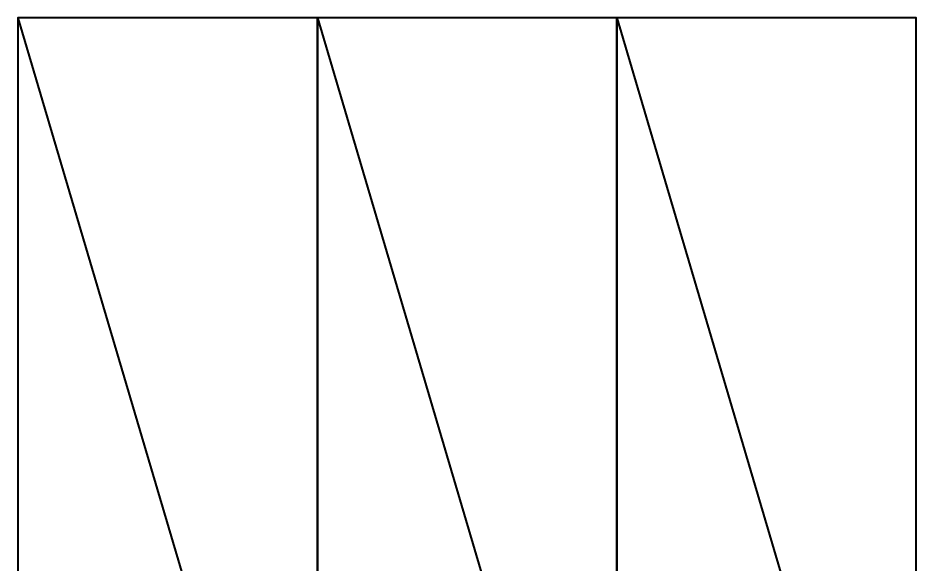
# Model space of a CAD drawing. Header units: millimetres. Extents: x -27104 to 125781, y -3376 to 46996.
# Drawn here: x 57154.9 to 57345.6, y 18632.8 to 18748.5 of the extents above; entities that cross this region are included whole.
import ezdxf
from ezdxf.enums import TextEntityAlignment as Align

# ---------------------------------------------------------------- set-up
doc = ezdxf.new("R2010")
doc.units = ezdxf.units.MM
doc.header["$LTSCALE"] = 100
doc.header["$MEASUREMENT"] = 0
doc.layers.get('0').update_dxf_attribs({"linetype": 'CONTINUOUS'})
doc.layers.add('ELE9', color=9, linetype='CONTINUOUS')
doc.layers.add('주차-화물', color=251, linetype='CONTINUOUS')
doc.styles.add('나눔바른고딕', font='NanumBarunGothic.ttf')

# ---------------------------------------------------------------- blocks, each defined once
blk = doc.blocks.new('A$C9dd89177')
at = {"layer": '주차-화물', "ltscale": 0.1}
blk.add_lwpolyline([(0, 0), (11000, 0), (11000, 3250), (0, 3250), (0, 0), (11000, 3250)], dxfattribs=at)
at = {"layer": '주차-화물', "style": '나눔바른고딕'}
blk.add_text('화물용', height=450, dxfattribs=at).set_placement((9831.5, 560.8), align=Align.MIDDLE_CENTER)
blk = doc.blocks.new('ggtyu')
at = {"layer": 'ELE9', "color": 253, "ltscale": 0.1, "xscale": 0.01956378461538462, "yscale": 0.01956378461538462, "zscale": 0.01956378461538462, "rotation": 270}
for p in [(56965.45, 18912.35), (57029.03, 18912.35), (57092.61, 18912.35)]:
    blk.add_blockref('A$C9dd89177', p, dxfattribs=at)

msp = doc.modelspace()

# ---------------------------------------------------------------- block references
msp.add_blockref('ggtyu', (189.46, -163.8))

doc.saveas('drawing.dxf')
